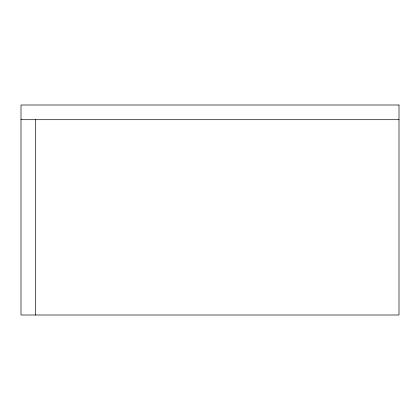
<?xml version="1.0" encoding="UTF-8"?>
<svg xmlns="http://www.w3.org/2000/svg" width="420" height="420" viewBox="0 0 420 420"><rect width="100%" height="100%" fill="white"/><g stroke="black" fill="none" stroke-linecap="round" stroke-linejoin="round"><path stroke-width="0.63" d="M21 119.7L399 119.7M35.7 119.7L35.7 315M399 105L21 105L21 315L399 315L399 105"/></g></svg>
